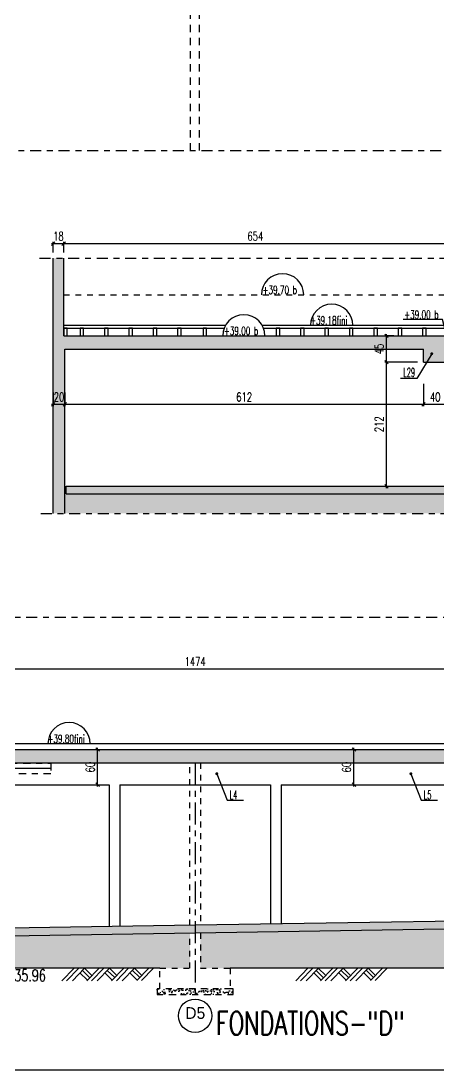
# Model space of a CAD drawing. Extents: x 308 to 787, y -199 to -146.
# Drawn here: x 357.61 to 364.73, y -198.96 to -181.05 of the extents above; entities that cross this region are included whole.
import ezdxf

# ---------------------------------------------------------------- set-up
doc = ezdxf.new("R2010")
doc.units = 0
doc.header["$LTSCALE"] = 0.5
doc.header["$MEASUREMENT"] = 0
for name, pattern in [('AXES', [2, 1.25, -0.25, 0.25, -0.25]), ('AXES2', [1.125, 0.75, -0.125, 0.125, -0.125]), ('CACHE', [0.375, 0.25, -0.125]), ('DISCONTINU', [0.75, 0.5, -0.25]), ('DISCONTINU2', [0.375, 0.25, -0.125])]:
    doc.linetypes.add(name, pattern=pattern)
doc.layers.get('DEFPOINTS').update_dxf_attribs({"linetype": 'CONTINUOUS'})
for name, color, linetype in [('1_AJSA_vue2', 13, 'CONTINUOUS'), ('A05-AXES', 13, 'AXES2'), ('A19-COTATIONS', 146, 'CONTINUOUS'), ('AXES', 6, 'AXES2'), ('CADRE-CART', 7, 'CONTINUOUS'), ('COTATION', 7, 'CONTINUOUS'), ('HABILLAGE', 7, 'CONTINUOUS'), ('MURS', 3, 'CONTINUOUS'), ('POCHAGE', 254, 'CONTINUOUS'), ('RDC', 7, 'DISCONTINU2'), ('REPERE-POUT', 4, 'CONTINUOUS'), ('Texte', 7, 'CONTINUOUS')]:
    doc.layers.add(name, color=color, linetype=linetype)
doc.styles.add('CGotH', font='GOTHIC.TTF')
doc.styles.add('ROMANS8', font='romans.shx', dxfattribs={"width": 0.7})
doc.styles.get("Standard").update_dxf_attribs({"font": 'txt.shx'})
doc.linetypes.add('ISOLATION', pattern='A,0.0001,-0.1,[134,ltypeshp.shx,S=0.1,R=0,X=-0.1,Y=0],-0.2,[134,ltypeshp.shx,S=0.1,R=180,X=0.1,Y=0],-0.1', length=0.4001)
doc.dimstyles.new('COT50 cm', dxfattribs={"dimtxt": 0.15, "dimasz": 0.06, "dimexe": 0.03, "dimexo": 0.1, "dimgap": 0.05, "dimtad": 1, "dimdec": 0, "dimlfac": 100, "dimzin": 0, "dimdsep": 46, "dimtxsty": 'ROMANS8', "dimblk1": 'OBLIQUE', "dimblk2": 'OBLIQUE', "dimsah": 1, "dimcen": 0.03, "dimdle": 0.03, "dimclrt": 1, "dimadec": 0, "dimazin": 0, "dimtfac": 1, "dimtdec": 0, "dimtmove": 0, "dimatfit": 3, "dimfxl": 0, "dimtolj": 1, "dimtzin": 0, "dimlwd": -1, "dimlwe": -1, "dimarcsym": 0})
pattern_1 = [(37.5, (0, -126.95472), (-0.003149668, 0.096341188), [0, -0.076, 0, -0.085, 0, -0.08125]), (7.5, (0, -126.95472), (0.088488835, 0.141107303), [0, -0.041, 0, -0.0685, 0, -0.02625]), (327.5, (-0.0615, -126.95472), (0.155707093, 0.000282953), [0, -0.025, 0, -0.09, 0, -0.1175]), (317.5, (-0.0615, -126.95472), (0.15030633, 0.04388378), [0, -0.0125, 0, -0.059, 0, -0.0675])]

# ---------------------------------------------------------------- blocks, each defined once
blk = doc.blocks.new('_Oblique')
at = {"layer": 'COTATION', "color": 0, "lineweight": -2}
blk.add_line((-0.5, -0.5), (0.5, 0.5), dxfattribs=at)
blk = doc.blocks.new('*D759')
at = {"layer": 'COTATION', "color": 0, "transparency": 16777216}
for p, q in [((358.13, -184.851), (358.37, -184.851)), ((358.16, -185.001), (358.16, -184.821)), ((358.34, -185.001), (358.34, -184.821))]:
    blk.add_line(p, q, dxfattribs=at)
at = {"layer": 'DEFPOINTS', "color": 0, "transparency": 16777216}
for p in [(358.34, -184.851), (358.16, -185.101), (358.34, -185.101)]:
    blk.add_point(p, dxfattribs=at)
at = {"layer": 'COTATION', "color": 0, "transparency": 16777216, "xscale": 0.06, "yscale": 0.06, "zscale": 0.06, "rotation": 180}
blk.add_blockref('_Oblique', (358.16, -184.851), dxfattribs=at)
at = {"layer": 'COTATION', "color": 0, "transparency": 16777216, "xscale": 0.06, "yscale": 0.06, "zscale": 0.06}
blk.add_blockref('_Oblique', (358.34, -184.851), dxfattribs=at)
at = {"layer": 'COTATION', "color": 1, "transparency": 16777216, "insert": (358.25, -184.726), "char_height": 0.15, "attachment_point": 5, "style": 'ROMANS8'}
blk.add_mtext('\\A1;18', dxfattribs=at)
blk = doc.blocks.new('*D760')
at = {"layer": 'COTATION', "color": 0, "transparency": 16777216}
for p, q in [((358.31, -184.851), (364.91, -184.851)), ((358.34, -185.001), (358.34, -184.821)), ((364.88, -185.851), (364.88, -184.821))]:
    blk.add_line(p, q, dxfattribs=at)
at = {"layer": 'DEFPOINTS', "color": 0, "transparency": 16777216}
for p in [(364.88, -184.851), (358.34, -185.101), (364.88, -186.246)]:
    blk.add_point(p, dxfattribs=at)
at = {"layer": 'COTATION', "color": 0, "transparency": 16777216, "xscale": 0.06, "yscale": 0.06, "zscale": 0.06, "rotation": 180}
blk.add_blockref('_Oblique', (358.34, -184.851), dxfattribs=at)
at = {"layer": 'COTATION', "color": 0, "transparency": 16777216, "xscale": 0.06, "yscale": 0.06, "zscale": 0.06}
blk.add_blockref('_Oblique', (364.88, -184.851), dxfattribs=at)
at = {"layer": 'COTATION', "color": 1, "transparency": 16777216, "insert": (361.61, -184.726), "char_height": 0.15, "attachment_point": 5, "style": 'ROMANS8'}
blk.add_mtext('\\A1;654', dxfattribs=at)
blk = doc.blocks.new('*D757')
at = {"layer": 'COTATION', "color": 0, "transparency": 16777216}
for p, q in [((363.849, -189.026), (363.849, -186.846)), ((364.38, -186.876), (363.819, -186.876)), ((363.817, -188.996), (363.879, -188.996))]:
    blk.add_line(p, q, dxfattribs=at)
at = {"layer": 'DEFPOINTS', "color": 0, "transparency": 16777216}
for p in [(363.849, -186.876), (364.48, -186.876), (363.717, -188.996)]:
    blk.add_point(p, dxfattribs=at)
at = {"layer": 'COTATION', "color": 0, "transparency": 16777216, "xscale": 0.06, "yscale": 0.06, "zscale": 0.06}
for p, rotation in [((363.849, -186.876), 90), ((363.849, -188.996), 270)]:
    blk.add_blockref('_Oblique', p, dxfattribs=dict(at, rotation=rotation))
at = {"layer": 'COTATION', "color": 1, "transparency": 16777216, "insert": (363.724, -187.936), "char_height": 0.15, "attachment_point": 5, "rotation": 90, "style": 'ROMANS8'}
blk.add_mtext('\\A1;212', dxfattribs=at)
blk = doc.blocks.new('*D758')
at = {"layer": 'COTATION', "color": 0, "transparency": 16777216}
for p, q in [((363.972, -186.426), (363.819, -186.426)), ((363.849, -186.906), (363.849, -186.396)), ((364.38, -186.876), (363.819, -186.876))]:
    blk.add_line(p, q, dxfattribs=at)
at = {"layer": 'DEFPOINTS', "color": 0, "transparency": 16777216}
for p in [(363.849, -186.426), (364.072, -186.426), (364.48, -186.876)]:
    blk.add_point(p, dxfattribs=at)
at = {"layer": 'COTATION', "color": 0, "transparency": 16777216, "xscale": 0.06, "yscale": 0.06, "zscale": 0.06}
for p, rotation in [((363.849, -186.426), 90), ((363.849, -186.876), 270)]:
    blk.add_blockref('_Oblique', p, dxfattribs=dict(at, rotation=rotation))
at = {"layer": 'COTATION', "color": 1, "transparency": 16777216, "insert": (363.724, -186.651), "char_height": 0.15, "attachment_point": 5, "rotation": 90, "style": 'ROMANS8'}
blk.add_mtext('\\A1;45', dxfattribs=at)
blk = doc.blocks.new('*D765')
at = {"layer": 'COTATION', "color": 0, "transparency": 16777216}
for p, q in [((358.16, -187.396), (358.16, -187.626)), ((358.36, -187.396), (358.36, -187.626)), ((358.13, -187.596), (358.39, -187.596))]:
    blk.add_line(p, q, dxfattribs=at)
at = {"layer": 'DEFPOINTS', "color": 0, "transparency": 16777216}
for p in [(358.16, -187.296), (358.36, -187.296), (358.36, -187.596)]:
    blk.add_point(p, dxfattribs=at)
at = {"layer": 'COTATION', "color": 0, "transparency": 16777216, "xscale": 0.06, "yscale": 0.06, "zscale": 0.06, "rotation": 180}
blk.add_blockref('_Oblique', (358.16, -187.596), dxfattribs=at)
at = {"layer": 'COTATION', "color": 0, "transparency": 16777216, "xscale": 0.06, "yscale": 0.06, "zscale": 0.06}
blk.add_blockref('_Oblique', (358.36, -187.596), dxfattribs=at)
at = {"layer": 'COTATION', "color": 1, "transparency": 16777216, "insert": (358.26, -187.471), "char_height": 0.15, "attachment_point": 5, "style": 'ROMANS8'}
blk.add_mtext('\\A1;20', dxfattribs=at)
blk = doc.blocks.new('*D766')
at = {"layer": 'COTATION', "color": 0, "transparency": 16777216}
for p, q in [((358.36, -187.396), (358.36, -187.626)), ((364.48, -187.246), (364.48, -187.626)), ((358.33, -187.596), (364.51, -187.596))]:
    blk.add_line(p, q, dxfattribs=at)
at = {"layer": 'DEFPOINTS', "color": 0, "transparency": 16777216}
for p in [(364.48, -187.146), (358.36, -187.296), (364.48, -187.596)]:
    blk.add_point(p, dxfattribs=at)
at = {"layer": 'COTATION', "color": 0, "transparency": 16777216, "xscale": 0.06, "yscale": 0.06, "zscale": 0.06, "rotation": 180}
blk.add_blockref('_Oblique', (358.36, -187.596), dxfattribs=at)
at = {"layer": 'COTATION', "color": 0, "transparency": 16777216, "xscale": 0.06, "yscale": 0.06, "zscale": 0.06}
blk.add_blockref('_Oblique', (364.48, -187.596), dxfattribs=at)
at = {"layer": 'COTATION', "color": 1, "transparency": 16777216, "insert": (361.42, -187.471), "char_height": 0.15, "attachment_point": 5, "style": 'ROMANS8'}
blk.add_mtext('\\A1;612', dxfattribs=at)
blk = doc.blocks.new('*D767')
at = {"layer": 'COTATION', "color": 0, "transparency": 16777216}
for p, q in [((364.48, -187.246), (364.48, -187.626)), ((364.88, -187.259), (364.88, -187.626)), ((364.45, -187.596), (364.91, -187.596))]:
    blk.add_line(p, q, dxfattribs=at)
at = {"layer": 'DEFPOINTS', "color": 0, "transparency": 16777216}
for p in [(364.48, -187.146), (364.88, -187.159), (364.88, -187.596)]:
    blk.add_point(p, dxfattribs=at)
at = {"layer": 'COTATION', "color": 0, "transparency": 16777216, "xscale": 0.06, "yscale": 0.06, "zscale": 0.06, "rotation": 180}
blk.add_blockref('_Oblique', (364.48, -187.596), dxfattribs=at)
at = {"layer": 'COTATION', "color": 0, "transparency": 16777216, "xscale": 0.06, "yscale": 0.06, "zscale": 0.06}
blk.add_blockref('_Oblique', (364.88, -187.596), dxfattribs=at)
at = {"layer": 'COTATION', "color": 1, "transparency": 16777216, "insert": (364.68, -187.471), "char_height": 0.15, "attachment_point": 5, "style": 'ROMANS8'}
blk.add_mtext('\\A1;40', dxfattribs=at)
blk = doc.blocks.new('A$C78D74200')
at = {"layer": 'RDC'}
for points in [[(-6.54, 0.45), (-6.479, 0.45), (-6.479, 0.58), (-6.54, 0.58)], [(-6.261, 0.45), (-6.2, 0.45), (-6.2, 0.58), (-6.261, 0.58)], [(-5.844, 0.45), (-5.783, 0.45), (-5.783, 0.58), (-5.844, 0.58)], [(-5.428, 0.45), (-5.367, 0.45), (-5.367, 0.58), (-5.428, 0.58)], [(-5.012, 0.45), (-4.951, 0.45), (-4.951, 0.58), (-5.012, 0.58)], [(-4.596, 0.45), (-4.535, 0.45), (-4.535, 0.58), (-4.596, 0.58)], [(-4.161, 0.45), (-4.1, 0.45), (-4.1, 0.58), (-4.161, 0.58)], [(-2.913, 0.45), (-2.852, 0.45), (-2.852, 0.58), (-2.913, 0.58)], [(-2.497, 0.45), (-2.436, 0.45), (-2.436, 0.58), (-2.497, 0.58)], [(-2.081, 0.45), (-2.02, 0.45), (-2.02, 0.58), (-2.081, 0.58)], [(-1.664, 0.45), (-1.603, 0.45), (-1.603, 0.58), (-1.664, 0.58)], [(-1.248, 0.45), (-1.187, 0.45), (-1.187, 0.58), (-1.248, 0.58)], [(-0.832, 0.45), (-0.771, 0.45), (-0.771, 0.58), (-0.832, 0.58)], [(-0.416, 0.45), (-0.355, 0.45), (-0.355, 0.58), (-0.416, 0.58)], [(0, 0.45), (0.061, 0.451), (0.061, 0.581), (0, 0.58)], [(0.416, 0.454), (0.477, 0.455), (0.477, 0.585), (0.416, 0.584)], [(0.832, 0.459), (0.893, 0.46), (0.893, 0.59), (0.832, 0.589)], [(1.248, 0.463), (1.309, 0.464), (1.309, 0.594), (1.248, 0.593)], [(1.664, 0.468), (1.725, 0.468), (1.725, 0.598), (1.664, 0.598)], [(2.081, 0.472), (2.142, 0.473), (2.142, 0.603), (2.081, 0.602)], [(2.497, 0.477), (2.558, 0.477), (2.558, 0.607), (2.497, 0.607)], [(2.913, 0.481), (2.974, 0.482), (2.974, 0.612), (2.913, 0.611)], [(3.329, 0.486), (3.39, 0.486), (3.39, 0.616), (3.329, 0.616)], [(3.745, 0.49), (3.806, 0.491), (3.806, 0.621), (3.745, 0.62)], [(4.161, 0.494), (4.222, 0.495), (4.222, 0.625), (4.161, 0.624)], [(4.577, 0.499), (4.638, 0.5), (4.638, 0.63), (4.577, 0.629)], [(4.993, 0.503), (5.054, 0.504), (5.054, 0.634), (4.993, 0.633)], [(5.409, 0.508), (5.47, 0.508), (5.47, 0.639), (5.409, 0.638)], [(5.826, 0.512), (5.887, 0.513), (5.887, 0.643), (5.826, 0.642)], [(6.242, 0.517), (6.303, 0.517), (6.303, 0.647), (6.242, 0.647)], [(6.658, 0.521), (6.719, 0.522), (6.719, 0.652), (6.658, 0.651)], [(7.074, 0.526), (7.135, 0.526), (7.135, 0.656), (7.074, 0.656)], [(7.49, 0.53), (7.551, 0.531), (7.551, 0.661), (7.49, 0.66)], [(7.906, 0.535), (7.967, 0.535), (7.967, 0.665), (7.906, 0.665)], [(8.322, 0.539), (8.383, 0.54), (8.383, 0.67), (8.322, 0.669)], [(8.738, 0.543), (8.799, 0.544), (8.799, 0.674), (8.738, 0.673)], [(9.154, 0.548), (9.215, 0.549), (9.215, 0.679), (9.154, 0.678)], [(9.571, 0.552), (9.632, 0.553), (9.632, 0.683), (9.571, 0.682)], [(9.987, 0.557), (10.048, 0.557), (10.048, 0.687), (9.987, 0.687)], [(10.242, 0.559), (10.303, 0.56), (10.303, 0.69), (10.242, 0.689)]]:
    blk.add_lwpolyline(points, close=True, dxfattribs=at)
blk = doc.blocks.new('*D882')
at = {"layer": 'COTATION', "color": 0, "transparency": 16777216}
for p, q in [((353.186, -192.114), (367.982, -192.114)), ((353.216, -192.269), (353.216, -192.084)), ((367.952, -192.179), (367.952, -192.084))]:
    blk.add_line(p, q, dxfattribs=at)
at = {"layer": 'DEFPOINTS', "color": 0, "transparency": 16777216}
for p in [(367.952, -192.114), (353.216, -192.369), (367.952, -192.279)]:
    blk.add_point(p, dxfattribs=at)
at = {"layer": 'COTATION', "color": 0, "transparency": 16777216, "xscale": 0.06, "yscale": 0.06, "zscale": 0.06, "rotation": 180}
blk.add_blockref('_Oblique', (353.216, -192.114), dxfattribs=at)
at = {"layer": 'COTATION', "color": 0, "transparency": 16777216, "xscale": 0.06, "yscale": 0.06, "zscale": 0.06}
blk.add_blockref('_Oblique', (367.952, -192.114), dxfattribs=at)
at = {"layer": 'COTATION', "color": 1, "transparency": 16777216, "insert": (360.584, -191.989), "char_height": 0.15, "attachment_point": 5, "style": 'ROMANS8'}
blk.add_mtext('\\A1;1474', dxfattribs=at)
blk = doc.blocks.new('*D1513')
at = {"layer": 'COTATION', "color": 0, "transparency": 16777216}
for p, q in [((363.293, -194.122), (363.293, -193.462)), ((363.293, -193.492), (363.323, -193.492)), ((363.12, -194.092), (363.323, -194.092))]:
    blk.add_line(p, q, dxfattribs=at)
at = {"layer": 'DEFPOINTS', "color": 0, "transparency": 16777216}
for p in [(363.222, -193.492), (363.293, -193.492), (363.02, -194.092)]:
    blk.add_point(p, dxfattribs=at)
at = {"layer": 'COTATION', "color": 0, "transparency": 16777216, "xscale": 0.06, "yscale": 0.06, "zscale": 0.06}
for p, rotation in [((363.293, -193.492), 90), ((363.293, -194.092), 270)]:
    blk.add_blockref('_Oblique', p, dxfattribs=dict(at, rotation=rotation))
at = {"layer": 'COTATION', "color": 1, "transparency": 16777216, "insert": (363.168, -193.792), "char_height": 0.15, "attachment_point": 5, "rotation": 90, "style": 'ROMANS8'}
blk.add_mtext('\\A1;60', dxfattribs=at)
blk = doc.blocks.new('*D1514')
at = {"layer": 'COTATION', "color": 0, "transparency": 16777216}
for p, q in [((358.919, -194.122), (358.919, -193.462)), ((358.919, -193.492), (358.949, -193.492)), ((358.746, -194.092), (358.949, -194.092))]:
    blk.add_line(p, q, dxfattribs=at)
at = {"layer": 'DEFPOINTS', "color": 0, "transparency": 16777216}
for p in [(358.848, -193.492), (358.919, -193.492), (358.646, -194.092)]:
    blk.add_point(p, dxfattribs=at)
at = {"layer": 'COTATION', "color": 0, "transparency": 16777216, "xscale": 0.06, "yscale": 0.06, "zscale": 0.06}
for p, rotation in [((358.919, -193.492), 90), ((358.919, -194.092), 270)]:
    blk.add_blockref('_Oblique', p, dxfattribs=dict(at, rotation=rotation))
at = {"layer": 'COTATION', "color": 1, "transparency": 16777216, "insert": (358.794, -193.792), "char_height": 0.15, "attachment_point": 5, "rotation": 90, "style": 'ROMANS8'}
blk.add_mtext('\\A1;60', dxfattribs=at)

msp = doc.modelspace()

# ---------------------------------------------------------------- hatches: boundary and pattern name
at = {"layer": 'COTATION', "linetype": 'DISCONTINU', "ltscale": 0.2}
h = msp.add_hatch(dxfattribs=at)
h.set_pattern_fill('AR-CONC', color=8, scale=0.02, style=0)
h.set_pattern_definition([(50, (359.73771, -197.67683), (0.143452, -0.01255), [0.015, -0.165]), (355, (359.73771, -197.67683), (-0.02775, 0.150438), [0.012, -0.132]), (100.451, (359.74967, -197.67787), (0.115702, 0.137888), [0.012748, -0.140228]), (46.184, (359.73771, -197.63683), (0.213448, -0.033104), [0.0225, -0.2475]), (96.636, (359.7555, -197.63959), (0.186932, 0.194824), [0.019122, -0.210343]), (351.184, (359.73771, -197.63683), (0.186932, 0.194824), [0.018, -0.198]), (21, (359.75771, -197.64683), (0.119381, -0.080524), [0.015, -0.165]), (326, (359.75771, -197.64683), (0.048663, 0.14503), [0.012, -0.132]), (71.451, (359.76766, -197.65354), (0.168044, 0.064506), [0.012748, -0.140228]), (37.5, (359.73771, -197.676827), (0.002432, 0.0665788), [0, -0.1304, 0, -0.134, 0, -0.1325]), (7.5, (359.73771, -197.67683), (0.052614, 0.0788823), [0, -0.0764, 0, -0.1274, 0, -0.0505]), (327.5, (359.69311, -197.676827), (0.1067645, -0.004511), [0, -0.05, 0, -0.156, 0, -0.207]), (317.5, (359.67311, -197.67683), (0.116637, 0.020021), [0, -0.065, 0, -0.1036, 0, -0.147])])
h.paths.add_polyline_path([(360.4372, -197.5768), (359.983, -197.5768), (359.933, -197.5768), (359.933, -197.6768), (360.4372, -197.6768)])
h.paths.add_polyline_path([(361.233, -197.5768), (361.04, -197.5767), (360.4372, -197.5768), (360.4372, -197.6768), (361.233, -197.6768)])
at = {"layer": 'HABILLAGE'}
h = msp.add_hatch(dxfattribs=at)
h.set_pattern_fill('AR-SAND', color=256, scale=0.05, style=0)
h.set_pattern_definition([(37.5, (4.27212, -59.059424), (-0.003149668, 0.096341188), [0, -0.076, 0, -0.085, 0, -0.08125]), (7.5, (4.27212, -59.05942), (0.088488835, 0.141107303), [0, -0.041, 0, -0.0685, 0, -0.02625]), (327.5, (4.21062, -59.059424), (0.155707093, 0.000282953), [0, -0.025, 0, -0.09, 0, -0.1175]), (317.5, (4.21062, -59.05942), (0.15030633, 0.04388378), [0, -0.0125, 0, -0.059, 0, -0.0675])])
h.paths.add_polyline_path([(358.3601, -189.4582), (375.1851, -189.4582), (375.1851, -189.1265), (358.3601, -189.1265)])
h = msp.add_hatch(dxfattribs=at)
h.set_pattern_fill('AR-SAND', color=256, scale=0.05, style=0)
h.set_pattern_definition(pattern_1)
h.paths.add_polyline_path([(367.9515, -196.506), (367.9315, -196.506), (360.693, -196.6219), (360.673, -196.6219), (360.6729, -197.2268), (361.183, -197.2268), (367.4421, -197.2268), (367.4421, -197.2268), (367.9515, -197.2268)])
h = msp.add_hatch(dxfattribs=at)
h.set_pattern_fill('AR-SAND', color=256, scale=0.05, style=0)
h.set_pattern_definition(pattern_1)
h.paths.add_polyline_path([(360.493, -196.6254), (360.473, -196.6254), (353.256, -196.7408), (353.236, -196.7408), (353.236, -197.4468), (353.7359, -197.4468), (354.5089, -197.4468), (354.5109, -197.2268), (359.983, -197.2268), (359.983, -197.2268), (360.493, -197.2268)])
at = {"layer": 'POCHAGE'}
for points in [[(364.8811, -186.4265), (358.3401, -186.4265), (358.3401, -185.1005), (358.1601, -185.1005), (358.1601, -189.4582), (358.3601, -189.4582), (358.3601, -186.6565), (364.4801, -186.6565), (364.4801, -186.8765), (364.8801, -186.8765), (364.8801, -186.6765), (375.1851, -186.5665), (375.1851, -189.4582), (375.3851, -189.4582), (375.3851, -186.1165), (375.1851, -186.1365), (375.1851, -186.3165)], [(358.3801, -188.9965), (358.3801, -189.1265), (375.1651, -189.1265), (375.1651, -188.9965)], [(353.2162, -193.4921), (353.2162, -192.2174), (353.036, -192.2174), (353.036, -194.1617), (351.6355, -194.1617), (351.6355, -192.7421), (351.4355, -192.7421), (351.4355, -194.1617), (346.833, -194.1617), (346.833, -194.0617), (346.683, -194.0617), (346.683, -194.7117), (346.933, -194.7117), (346.933, -194.4117), (353.036, -194.4117), (353.286, -194.4117), (353.286, -193.7221), (367.9515, -193.7221), (367.9515, -193.7904), (368.2025, -193.7904), (376.0045, -193.7904), (376.0045, -194.1404), (376.2545, -194.1404), (376.2545, -193.4404), (376.1045, -193.4404), (376.1045, -193.5404), (369.7329, -193.5404), (369.7329, -192.3421), (369.5328, -192.3421), (369.5328, -193.5404), (368.2025, -193.5404), (368.2025, -192.4921), (368.1325, -192.4921), (368.1325, -191.2326), (367.9515, -191.2326), (367.9515, -193.4921)], [(360.5828, -196.4936), (353.136, -196.6127), (353.136, -196.7428), (360.5828, -196.6236)], [(368.0328, -196.3744), (360.5828, -196.4936), (360.5828, -196.6236), (368.0328, -196.5044)]]:
    msp.add_hatch(color=256, dxfattribs=at).paths.add_polyline_path(points)

# ---------------------------------------------------------------- linework, layer by layer
at = {"layer": '1_AJSA_vue2', "linetype": 'CACHE'}
for p, q in [((360.5069, -183.2637), (360.507, -179.8762)), ((360.6569, -183.2637), (360.657, -179.8762))]:
    msp.add_line(p, q, dxfattribs=at)
at = {"layer": 'A19-COTATIONS', "color": 242, "lineweight": 30, "ltscale": 10, "true_color": 0xcd2027}
msp.add_circle((360.5828, -198.0384), 0.2858, dxfattribs=at)
at = {"layer": 'AXES', "color": 6, "ltscale": 0.5}
for p, q in [((357.9297, -185.1005), (376.9083, -185.1005)), ((357.9477, -189.4582), (376.9083, -189.4582)), ((354.776, -191.2326), (433.413, -191.2326))]:
    msp.add_line(p, q, dxfattribs=at)
at = {"layer": 'AXES', "color": 1}
msp.add_line((360.5828, -193.7221), (360.5828, -197.7525), dxfattribs=at)
at = {"layer": 'AXES', "color": 6, "ltscale": 0.5}
msp.add_lwpolyline([(331.1666, -181.3169), (349.967, -181.3169), (349.967, -183.2637), (379.6608, -183.2637), (379.6608, -184.2668), (395.072, -184.2668), (395.072, -189.3563)], dxfattribs=at)
at = {"layer": 'CADRE-CART', "color": 1}
msp.add_lwpolyline([(307.8533, -154.9648), (437.1328, -154.9648), (437.1328, -198.9648), (307.8533, -198.9648)], close=True, dxfattribs=at)
at = {"layer": 'COTATION', "color": 8}
for p, q in [((353.286, -194.0921), (359.1159, -194.0921)), ((359.1159, -194.0921), (359.1159, -196.5171)), ((359.2959, -194.0921), (359.2959, -196.5142)), ((359.2959, -194.0921), (361.8697, -194.0921)), ((361.8697, -194.0921), (361.8697, -196.473)), ((362.0497, -194.0921), (362.0497, -196.4701)), ((362.0497, -194.0921), (367.9515, -194.0921))]:
    msp.add_line(p, q, dxfattribs=at)
at = {"layer": 'COTATION', "color": 8, "linetype": 'AXES', "ltscale": 0.2}
msp.add_lwpolyline([(356.7963, -193.7221), (358.1229, -193.7221), (358.1229, -193.9061), (356.7963, -193.9061)], close=True, dxfattribs=at)
at = {"layer": 'COTATION', "color": 8, "linetype": 'DISCONTINU', "ltscale": 0.2}
for points in [[(360.493, -196.495), (360.493, -193.7221)], [(360.6731, -193.7221), (360.673, -196.4922)], [(360.493, -197.2268), (360.493, -196.6251)], [(360.673, -196.6222), (360.6729, -197.2268)], [(360.6729, -197.2268), (361.183, -197.2268), (361.183, -197.5768), (359.983, -197.5768), (359.983, -197.2268), (360.493, -197.2268)], [(359.983, -197.5768), (359.933, -197.5768), (359.933, -197.6768), (361.233, -197.6769), (361.233, -197.5769), (361.183, -197.5768)]]:
    msp.add_lwpolyline(points, dxfattribs=at)
at = {"layer": 'COTATION'}
for centre in [(362.075, -185.7265), (362.9143, -186.2465), (361.4145, -186.4265), (358.4325, -193.3921)]:
    msp.add_arc(centre, 0.3611, 0, 180, dxfattribs=at)
at = {"layer": 'HABILLAGE', "linetype": 'ISOLATION', "ltscale": 0.45}
msp.add_line((358.1145, -193.8133), (356.7904, -193.8133), dxfattribs=at)
at = {"layer": 'HABILLAGE'}
for p, q in [((358.3099, -197.4413), (358.5196, -197.2268)), ((358.3905, -197.4404), (358.5994, -197.2268)), ((358.4886, -197.4393), (358.6964, -197.2268)), ((358.6946, -197.2277), (358.8216, -197.3518)), ((358.7334, -197.4413), (358.9431, -197.2268)), ((358.8141, -197.4404), (359.0229, -197.2268)), ((358.9122, -197.4393), (359.1199, -197.2268)), ((359.1199, -197.2268), (359.2468, -197.3509)), ((359.1581, -197.4413), (359.3679, -197.2268)), ((359.2388, -197.4404), (359.4485, -197.2259)), ((359.3369, -197.4393), (359.5466, -197.2248)), ((359.5466, -197.2248), (359.6736, -197.3489)), ((359.5879, -197.4365), (359.7929, -197.2268)), ((359.6686, -197.4356), (359.8727, -197.2268)), ((362.2997, -197.4413), (362.5094, -197.2268)), ((362.3803, -197.4404), (362.5892, -197.2268)), ((362.4784, -197.4393), (362.6862, -197.2268)), ((362.6844, -197.2277), (362.8114, -197.3518)), ((362.7232, -197.4413), (362.9329, -197.2268)), ((362.8038, -197.4404), (363.0127, -197.2268)), ((362.902, -197.4393), (363.1097, -197.2268)), ((363.1097, -197.2268), (363.2366, -197.3509)), ((363.1479, -197.4413), (363.3577, -197.2268)), ((363.2286, -197.4404), (363.4383, -197.2259)), ((363.3267, -197.4393), (363.5364, -197.2248)), ((363.5364, -197.2248), (363.6634, -197.3489)), ((363.5777, -197.4365), (363.7827, -197.2268)), ((363.6584, -197.4356), (363.8625, -197.2268)), ((358.6179, -197.3065), (358.7446, -197.4305)), ((358.659, -197.2644), (358.7858, -197.3884)), ((359.0432, -197.3057), (359.1699, -197.4296)), ((359.0843, -197.2636), (359.2111, -197.3875)), ((359.4699, -197.3036), (359.5967, -197.4276)), ((359.511, -197.2616), (359.6378, -197.3855)), ((362.6077, -197.3065), (362.7344, -197.4305)), ((362.6488, -197.2644), (362.7756, -197.3884)), ((363.0329, -197.3057), (363.1597, -197.4296)), ((363.0741, -197.2636), (363.2008, -197.3875)), ((363.4597, -197.3036), (363.5865, -197.4276)), ((363.5008, -197.2616), (363.6276, -197.3855))]:
    msp.add_line(p, q, dxfattribs=at)
at = {"layer": 'HABILLAGE', "color": 1, "flags": 128}
for points in [[(359.983, -197.2268), (354.5109, -197.2268), (354.5089, -197.4468), (353.7359, -197.4468)], [(367.4421, -197.2268), (361.183, -197.2268)]]:
    msp.add_lwpolyline(points, dxfattribs=at)
at = {"layer": 'MURS'}
for p, q in [((358.1601, -189.4582), (358.1601, -185.1005)), ((358.3401, -186.4265), (358.3401, -185.1005)), ((358.3401, -186.4265), (364.8811, -186.4265)), ((358.3601, -186.6565), (364.4801, -186.6565)), ((358.3601, -189.4582), (358.3601, -186.6565)), ((364.4801, -186.8765), (364.4801, -186.6565)), ((364.4801, -186.8765), (364.8801, -186.8765)), ((358.3801, -188.9965), (375.1651, -188.9965)), ((358.3801, -189.1265), (358.3801, -188.9965)), ((358.3801, -189.1265), (375.1651, -189.1265)), ((353.2162, -193.4921), (367.9515, -193.4921)), ((367.9515, -193.7221), (353.286, -193.7221))]:
    msp.add_line(p, q, dxfattribs=at)
at = {"layer": 'MURS', "color": 0}
for p, q in [((358.3401, -186.2465), (361.1014, -186.2465)), ((358.3401, -186.2965), (361.0775, -186.2965))]:
    msp.add_line(p, q, dxfattribs=at)
at = {"layer": 'MURS'}
for points in [[(360.5828, -196.4936), (353.136, -196.6127)], [(368.0328, -196.3744), (360.5828, -196.4936)], [(360.5828, -196.6236), (368.0328, -196.5044)], [(353.136, -196.7428), (360.5828, -196.6236)]]:
    msp.add_lwpolyline(points, dxfattribs=at)
at = {"layer": 'RDC', "color": 8, "linetype": 'DISCONTINU', "ltscale": 0.2}
msp.add_line((358.3401, -185.7265), (374.9884, -185.7265), dxfattribs=at)
at = {"layer": 'RDC', "linetype": 'ByBlock'}
for p, q in [((361.7275, -186.2465), (364.8801, -186.2465)), ((361.7514, -186.2965), (364.8804, -186.2965)), ((367.9515, -193.3921), (357.2796, -193.3921))]:
    msp.add_line(p, q, dxfattribs=at)

# ---------------------------------------------------------------- block references
at = {"layer": 'MURS'}
msp.add_blockref('A$C78D74200', (364.8801, -186.8765), dxfattribs=at)

# ---------------------------------------------------------------- texts
at = {"layer": 'A05-AXES', "color": 1, "ltscale": 0.5, "insert": (360.5855, -197.8913), "char_height": 0.2, "width": 0.3408, "attachment_point": 2, "rotation": 0.00168, "line_spacing_factor": 1.032839, "style": 'CGotH'}
msp.add_mtext('D5', dxfattribs=at)
at = {"layer": 'CADRE-CART', "color": 4, "style": 'ROMANS8', "width": 0.7}
msp.add_text('FONDATIONS-"D"', height=0.4, dxfattribs=at).set_placement((360.9401, -198.3663))
at = {"layer": 'HABILLAGE', "color": 1, "style": 'ROMANS8', "width": 0.65}
for s, p in [('+39.70 b ', (361.7334, -185.7124)), ('+39.18fini ', (362.5453, -186.2324)), ('+39.00 b', (364.1506, -186.1341)), ('+39.00 b ', (361.0729, -186.4124)), ('+39.80fini ', (358.0634, -193.378))]:
    msp.add_text(s, height=0.14, dxfattribs=at).set_placement(p)
at = {"layer": 'REPERE-POUT', "width": 0.519}
for s, p in [('L29', (364.1359, -187.1252)), ('L4', (361.1743, -194.3412)), ('L5', (364.4858, -194.3412))]:
    msp.add_text(s, height=0.15, dxfattribs=at).set_placement(p)
at = {"layer": 'Texte', "color": 1, "style": 'ROMANS8', "width": 0.7}
msp.add_text('PLATEFORME +35.96', height=0.2, dxfattribs=at).set_placement((356.0739, -197.45))

# ---------------------------------------------------------------- dimensions: what is measured, and where the dimension line sits
at = {"layer": 'COTATION'}
for base, p1, p2, picture, middle in [((358.3401, -184.8507), (358.1601, -185.1005), (358.3401, -185.1005), '*D759', (358.2501, -184.8507)), ((358.3601, -187.5957), (358.1601, -187.2958), (358.3601, -187.2958), '*D765', (358.2601, -187.5957))]:
    dim = msp.add_linear_dim(base=base, p1=p1, p2=p2, dimstyle='COT50 cm', dxfattribs=at)
    dim.commit()
    dim.dimension.update_dxf_attribs({"geometry": picture, "text_midpoint": middle, "dimtype": 160})
dim = msp.add_linear_dim(base=(364.8801, -184.8507), p1=(358.3401, -185.1005), p2=(364.8801, -186.2465), dimstyle='COT50 cm', dxfattribs=at)
dim.commit()
dim.dimension.update_dxf_attribs({"geometry": '*D760', "text_midpoint": (361.6101, -184.7257)})
for base, p1, p2, picture, middle in [((363.8487, -186.4265), (364.4801, -186.8765), (364.0716, -186.4265), '*D758', (363.7237, -186.6515)), ((363.8487, -186.8765), (363.7173, -188.9965), (364.4801, -186.8765), '*D757', (363.7237, -187.9365)), ((358.9195, -193.4921), (358.6457, -194.0921), (358.8481, -193.4921), '*D1514', (358.7945, -193.7921)), ((363.2934, -193.4921), (363.0196, -194.0921), (363.2221, -193.4921), '*D1513', (363.1684, -193.7921))]:
    dim = msp.add_linear_dim(base=base, p1=p1, p2=p2, angle=90, dimstyle='COT50 cm', override={"dimtmove": 1}, dxfattribs=at)
    dim.commit()
    dim.dimension.update_dxf_attribs({"geometry": picture, "text_midpoint": middle})
for base, p1, p2, picture, middle in [((364.4801, -187.5957), (358.3601, -187.2958), (364.4801, -187.1459), '*D766', (361.4201, -187.4707)), ((364.8801, -187.5957), (364.4801, -187.1459), (364.8801, -187.1586), '*D767', (364.6801, -187.4707))]:
    dim = msp.add_linear_dim(base=base, p1=p1, p2=p2, dimstyle='COT50 cm', override={"dimtmove": 1}, dxfattribs=at)
    dim.commit()
    dim.dimension.update_dxf_attribs({"geometry": picture, "text_midpoint": middle})
at = {"layer": 'COTATION', "color": 0}
dim = msp.add_linear_dim(base=(367.9515, -192.1144), p1=(353.2162, -192.3686), p2=(367.9515, -192.279), dimstyle='COT50 cm', override={"dimtmove": 1, "dimfxl": 10}, dxfattribs=at)
dim.commit()
dim.dimension.update_dxf_attribs({"geometry": '*D882', "text_midpoint": (360.5839, -191.9894)})

# ---------------------------------------------------------------- leaders
at = {"layer": 'MURS', "color": 1}
for points, override in [([(364.8792, -186.4265), (364.8073, -186.1481), (364.1336, -186.1481)], {"dimgap": 0.05, "dimtad": 0, "dimfxl": 10, "dimfxlon": 1}), ([(364.6212, -186.7325), (364.3694, -187.1527), (364.089, -187.1527)], {"dimasz": 0.2, "dimtad": 0, "dimldrblk": 'DOTSMALL', "dimfxl": 10}), ([(360.9536, -193.9056), (361.1281, -194.3589), (361.4085, -194.3589)], {"dimasz": 0.2, "dimtad": 0, "dimldrblk": 'DOTSMALL', "dimfxl": 10}), ([(364.2651, -193.9056), (364.4396, -194.3589), (364.72, -194.3589)], {"dimasz": 0.2, "dimtad": 0, "dimldrblk": 'DOTSMALL', "dimfxl": 10})]:
    msp.add_leader(points, dimstyle='COT50 cm', override=override, dxfattribs=at)

doc.saveas('drawing.dxf')
